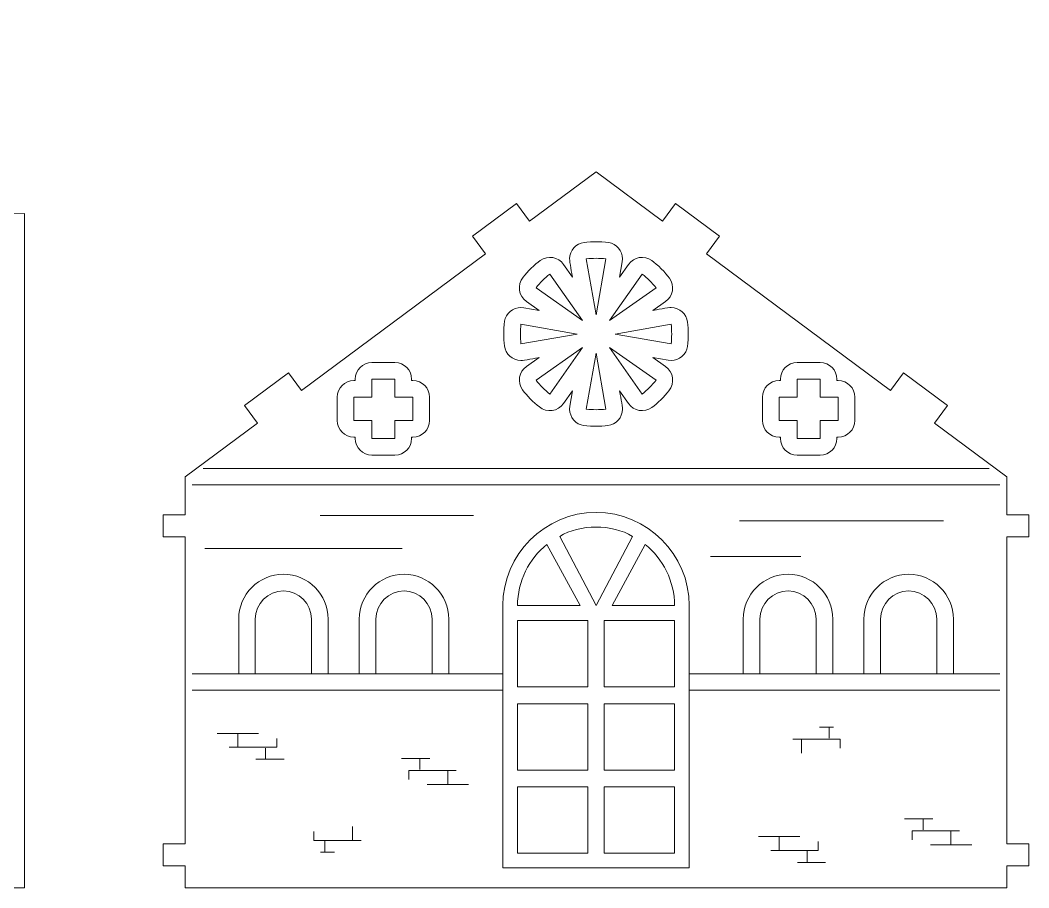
# Model space of a CAD drawing. Header units: millimetres. Extents: x -302 to 300, y -147 to 158.
# Drawn here: x -114.4 to 23.7, y -147.1 to -28.4 of the extents above; entities that cross this region are included whole.
import ezdxf

# ---------------------------------------------------------------- set-up
doc = ezdxf.new("R2010")
doc.units = ezdxf.units.MM
doc.header["$MEASUREMENT"] = 0
doc.layers.add('layer 1', color=7, linetype='Continuous')

msp = doc.modelspace()

# ---------------------------------------------------------------- linework, layer by layer
at = {"layer": 'layer 1', "color": 250, "lineweight": 9}
for points, knots in [([(-113.8086, -54.8402), (-113.8086, -54.8402), (-113.8086, -147.1398), (-113.8086, -147.1398), (-113.8086, -147.1398), (-189.6839, -147.1398), (-189.6839, -147.1398), (-193.6739, -147.1398), (-193.6739, -137.7733), (-189.6839, -138.0226), (-193.6739, -138.0226), (-193.6739, -128.6561), (-189.6839, -128.9083), (-193.6739, -128.9083), (-193.6739, -119.5419), (-189.6839, -119.794), (-193.6739, -119.794), (-193.6739, -110.4275), (-189.6839, -110.6796), (-193.6739, -110.6796), (-193.6739, -101.3132), (-189.6839, -101.5652), (-193.6739, -101.5652), (-193.6738, -92.1988), (-189.6839, -92.4509), (-193.6739, -92.4509), (-193.6738, -83.0845), (-189.6838, -83.3337), (-193.6738, -83.3337), (-193.6738, -73.9673), (-189.6838, -74.2194), (-193.6738, -74.2194), (-193.6738, -64.853), (-189.6838, -65.1051), (-193.6738, -65.1051), (-193.6738, -55.7386), (-189.6838, -55.9907), (-193.6738, -55.9907), (-193.6738, -46.6243), (-189.6838, -46.8763), (-193.6738, -46.8763), (-193.6738, -37.5099), (-189.6838, -37.7619), (-193.6738, -37.7619), (-193.6738, -28.3957), (-189.6838, -28.6449), (-189.6838, -28.6449), (-140.9163, -28.6399), (-140.9163, -28.6399), (-140.9163, -28.6399), (-140.9163, -54.8853), (-140.9163, -54.8853), (-140.9163, -54.8853), (-113.8086, -54.8402), (-113.8086, -54.8402)], [0, 0, 0, 0, 0.05555556, 0.05555556, 0.05555556, 0.11111111, 0.11111111, 0.11111111, 0.16666667, 0.16666667, 0.16666667, 0.22222222, 0.22222222, 0.22222222, 0.27777778, 0.27777778, 0.27777778, 0.33333333, 0.33333333, 0.33333333, 0.38888889, 0.38888889, 0.38888889, 0.44444444, 0.44444444, 0.44444444, 0.5, 0.5, 0.5, 0.55555556, 0.55555556, 0.55555556, 0.61111111, 0.61111111, 0.61111111, 0.66666667, 0.66666667, 0.66666667, 0.72222222, 0.72222222, 0.72222222, 0.77777778, 0.77777778, 0.77777778, 0.83333333, 0.83333333, 0.83333333, 0.88888889, 0.88888889, 0.88888889, 0.94444444, 0.94444444, 0.94444444, 1, 1, 1, 1]), ([(6.5591, -76.6675), (6.5591, -76.6675), (4.7718, -79.077), (4.7718, -79.077), (4.7718, -79.077), (-20.435, -60.3792), (-20.435, -60.3792), (-20.435, -60.3792), (-18.6476, -57.9697), (-18.6476, -57.9697), (-18.6476, -57.9697), (-24.6713, -53.5015), (-24.6713, -53.5015), (-24.6713, -53.5015), (-26.4587, -55.911), (-26.4587, -55.911), (-26.4587, -55.911), (-35.5532, -49.1648), (-35.5532, -49.1648), (-35.5532, -49.1648), (-44.6479, -55.911), (-44.6479, -55.911), (-44.6479, -55.911), (-46.4352, -53.5015), (-46.4352, -53.5015), (-46.4352, -53.5015), (-52.4589, -57.9697), (-52.4589, -57.9697), (-52.4589, -57.9697), (-50.6716, -60.3792), (-50.6716, -60.3792), (-50.6716, -60.3792), (-75.8783, -79.077), (-75.8783, -79.077), (-75.8783, -79.077), (-77.6657, -76.6675), (-77.6657, -76.6675), (-77.6657, -76.6675), (-83.6894, -81.1357), (-83.6894, -81.1357), (-83.6894, -81.1357), (-81.902, -83.5452), (-81.902, -83.5452), (-81.902, -83.5452), (-91.8032, -90.8897), (-91.8032, -90.8897), (-91.8032, -90.8897), (-91.8032, -96.115), (-91.8032, -96.115), (-91.8032, -96.115), (-94.8032, -96.115), (-94.8032, -96.115), (-94.8032, -96.115), (-94.8032, -99.115), (-94.8032, -99.115), (-94.8032, -99.115), (-91.8032, -99.115), (-91.8032, -99.115), (-91.8032, -99.115), (-91.8032, -141.1398), (-91.8032, -141.1398), (-91.8032, -141.1398), (-94.8032, -141.1398), (-94.8032, -141.1398), (-94.8032, -141.1398), (-94.8032, -144.1398), (-94.8032, -144.1398), (-94.8032, -144.1398), (-91.8032, -144.1398), (-91.8032, -144.1398), (-91.8032, -144.1398), (-91.8032, -147.1398), (-91.8032, -147.1398), (-54.3032, -147.1398), (-16.8032, -147.1398), (20.6968, -147.1398), (20.6968, -147.1398), (20.6968, -144.1398), (20.6968, -144.1398), (20.6968, -144.1398), (23.6968, -144.1398), (23.6968, -144.1398), (23.6968, -144.1398), (23.6968, -141.1398), (23.6968, -141.1398), (23.6968, -141.1398), (20.6968, -141.1398), (20.6968, -141.1398), (20.6968, -141.1398), (20.6968, -99.115), (20.6968, -99.115), (20.6968, -99.115), (23.6968, -99.115), (23.6968, -99.115), (23.6968, -99.115), (23.6968, -96.115), (23.6968, -96.115), (23.6968, -96.115), (20.6968, -96.115), (20.6968, -96.115), (20.6968, -96.115), (20.6968, -90.8897), (20.6968, -90.8897), (20.6968, -90.8897), (10.7955, -83.5452), (10.7955, -83.5452), (10.7955, -83.5452), (12.5828, -81.1357), (12.5828, -81.1357), (12.5828, -81.1357), (6.5591, -76.6675), (6.5591, -76.6675)], [0, 0, 0, 0, 0.02702703, 0.02702703, 0.02702703, 0.05405405, 0.05405405, 0.05405405, 0.08108108, 0.08108108, 0.08108108, 0.10810811, 0.10810811, 0.10810811, 0.13513514, 0.13513514, 0.13513514, 0.16216216, 0.16216216, 0.16216216, 0.18918919, 0.18918919, 0.18918919, 0.21621622, 0.21621622, 0.21621622, 0.24324324, 0.24324324, 0.24324324, 0.27027027, 0.27027027, 0.27027027, 0.2972973, 0.2972973, 0.2972973, 0.32432432, 0.32432432, 0.32432432, 0.35135135, 0.35135135, 0.35135135, 0.37837838, 0.37837838, 0.37837838, 0.40540541, 0.40540541, 0.40540541, 0.43243243, 0.43243243, 0.43243243, 0.45945946, 0.45945946, 0.45945946, 0.48648649, 0.48648649, 0.48648649, 0.51351351, 0.51351351, 0.51351351, 0.54054054, 0.54054054, 0.54054054, 0.56756757, 0.56756757, 0.56756757, 0.59459459, 0.59459459, 0.59459459, 0.62162162, 0.62162162, 0.62162162, 0.64864865, 0.64864865, 0.64864865, 0.67567568, 0.67567568, 0.67567568, 0.7027027, 0.7027027, 0.7027027, 0.72972973, 0.72972973, 0.72972973, 0.75675676, 0.75675676, 0.75675676, 0.78378378, 0.78378378, 0.78378378, 0.81081081, 0.81081081, 0.81081081, 0.83783784, 0.83783784, 0.83783784, 0.86486486, 0.86486486, 0.86486486, 0.89189189, 0.89189189, 0.89189189, 0.91891892, 0.91891892, 0.91891892, 0.94594595, 0.94594595, 0.94594595, 0.97297297, 0.97297297, 0.97297297, 1, 1, 1, 1]), ([(-35.5532, -68.7415), (-35.5532, -68.7415), (-36.8928, -61.0709), (-36.8928, -61.0709), (-36.0068, -60.9565), (-35.0996, -60.9565), (-34.2136, -61.0709), (-34.2136, -61.0709), (-35.5532, -68.7415), (-35.5532, -68.7415)], [0, 0, 0, 0, 0.33333333, 0.33333333, 0.33333333, 0.66666667, 0.66666667, 0.66666667, 1, 1, 1, 1]), ([(-41.8703, -63.1333), (-41.8703, -63.1333), (-37.3941, -69.504), (-37.3941, -69.504), (-37.3941, -69.504), (-43.7647, -65.0277), (-43.7647, -65.0277), (-43.2176, -64.3176), (-42.5804, -63.6805), (-41.8703, -63.1333)], [0, 0, 0, 0, 0.33333333, 0.33333333, 0.33333333, 0.66666667, 0.66666667, 0.66666667, 1, 1, 1, 1]), ([(-27.3417, -65.0277), (-27.3417, -65.0277), (-33.7124, -69.5039), (-33.7124, -69.5039), (-33.7124, -69.5039), (-29.2361, -63.1333), (-29.2361, -63.1333), (-28.526, -63.6805), (-27.8888, -64.3176), (-27.3417, -65.0277)], [0, 0, 0, 0, 0.33333333, 0.33333333, 0.33333333, 0.66666667, 0.66666667, 0.66666667, 1, 1, 1, 1]), ([(-38.1566, -71.3448), (-38.1566, -71.3448), (-45.8271, -72.6844), (-45.8271, -72.6844), (-45.9416, -71.7984), (-45.9416, -70.8913), (-45.8271, -70.0052), (-45.8271, -70.0052), (-38.1566, -71.3448), (-38.1566, -71.3448)], [0, 0, 0, 0, 0.33333333, 0.33333333, 0.33333333, 0.66666667, 0.66666667, 0.66666667, 1, 1, 1, 1]), ([(-32.9498, -71.3448), (-32.9498, -71.3448), (-25.2793, -70.0052), (-25.2793, -70.0052), (-25.1648, -70.8913), (-25.1648, -71.7984), (-25.2793, -72.6844), (-25.2793, -72.6844), (-32.9498, -71.3448), (-32.9498, -71.3448)], [0, 0, 0, 0, 0.33333333, 0.33333333, 0.33333333, 0.66666667, 0.66666667, 0.66666667, 1, 1, 1, 1]), ([(-43.7647, -77.662), (-43.7647, -77.662), (-37.394, -73.1857), (-37.394, -73.1857), (-37.394, -73.1857), (-41.8703, -79.5563), (-41.8703, -79.5563), (-42.5804, -79.0092), (-43.2176, -78.3721), (-43.7647, -77.662)], [0, 0, 0, 0, 0.33333333, 0.33333333, 0.33333333, 0.66666667, 0.66666667, 0.66666667, 1, 1, 1, 1]), ([(-35.5532, -73.9482), (-35.5532, -73.9482), (-34.2136, -81.6187), (-34.2136, -81.6187), (-35.0996, -81.7332), (-36.0068, -81.7332), (-36.8928, -81.6187), (-36.8928, -81.6187), (-35.5532, -73.9482), (-35.5532, -73.9482)], [0, 0, 0, 0, 0.33333333, 0.33333333, 0.33333333, 0.66666667, 0.66666667, 0.66666667, 1, 1, 1, 1]), ([(-29.2361, -79.5563), (-29.2361, -79.5563), (-33.7123, -73.1857), (-33.7123, -73.1857), (-33.7123, -73.1857), (-27.3417, -77.662), (-27.3417, -77.662), (-27.8888, -78.3721), (-28.526, -79.0092), (-29.2361, -79.5563)], [0, 0, 0, 0, 0.33333333, 0.33333333, 0.33333333, 0.66666667, 0.66666667, 0.66666667, 1, 1, 1, 1]), ([(-63.0732, -85.6336), (-63.0732, -85.6336), (-63.0732, -83.173), (-63.0732, -83.173), (-63.0732, -83.173), (-60.6125, -83.173), (-60.6125, -83.173), (-60.6125, -83.173), (-60.6125, -79.998), (-60.6125, -79.998), (-60.6125, -79.998), (-63.0732, -79.998), (-63.0732, -79.998), (-63.0732, -79.998), (-63.0732, -77.5374), (-63.0732, -77.5374), (-63.0732, -77.5374), (-66.2482, -77.5374), (-66.2482, -77.5374), (-66.2482, -77.5374), (-66.2482, -79.998), (-66.2482, -79.998), (-66.2482, -79.998), (-68.7088, -79.998), (-68.7088, -79.998), (-68.7088, -79.998), (-68.7088, -83.173), (-68.7088, -83.173), (-68.7088, -83.173), (-66.2482, -83.173), (-66.2482, -83.173), (-66.2482, -83.173), (-66.2482, -85.6336), (-66.2482, -85.6336), (-66.2482, -85.6336), (-63.0732, -85.6336), (-63.0732, -85.6336)], [0, 0, 0, 0, 0.08333333, 0.08333333, 0.08333333, 0.16666667, 0.16666667, 0.16666667, 0.25, 0.25, 0.25, 0.33333333, 0.33333333, 0.33333333, 0.41666667, 0.41666667, 0.41666667, 0.5, 0.5, 0.5, 0.58333333, 0.58333333, 0.58333333, 0.66666667, 0.66666667, 0.66666667, 0.75, 0.75, 0.75, 0.83333333, 0.83333333, 0.83333333, 0.91666667, 0.91666667, 0.91666667, 1, 1, 1, 1]), ([(-8.0333, -85.6336), (-8.0333, -85.6336), (-8.0333, -83.173), (-8.0333, -83.173), (-8.0333, -83.173), (-10.4939, -83.173), (-10.4939, -83.173), (-10.4939, -83.173), (-10.4939, -79.998), (-10.4939, -79.998), (-10.4939, -79.998), (-8.0333, -79.998), (-8.0333, -79.998), (-8.0333, -79.998), (-8.0333, -77.5374), (-8.0333, -77.5374), (-8.0333, -77.5374), (-4.8583, -77.5374), (-4.8583, -77.5374), (-4.8583, -77.5374), (-4.8583, -79.998), (-4.8583, -79.998), (-4.8583, -79.998), (-2.3977, -79.998), (-2.3977, -79.998), (-2.3977, -79.998), (-2.3977, -83.173), (-2.3977, -83.173), (-2.3977, -83.173), (-4.8583, -83.173), (-4.8583, -83.173), (-4.8583, -83.173), (-4.8583, -85.6336), (-4.8583, -85.6336), (-4.8583, -85.6336), (-8.0333, -85.6336), (-8.0333, -85.6336)], [0, 0, 0, 0, 0.08333333, 0.08333333, 0.08333333, 0.16666667, 0.16666667, 0.16666667, 0.25, 0.25, 0.25, 0.33333333, 0.33333333, 0.33333333, 0.41666667, 0.41666667, 0.41666667, 0.5, 0.5, 0.5, 0.58333333, 0.58333333, 0.58333333, 0.66666667, 0.66666667, 0.66666667, 0.75, 0.75, 0.75, 0.83333333, 0.83333333, 0.83333333, 0.91666667, 0.91666667, 0.91666667, 1, 1, 1, 1]), ([(-40.5286, -99.0458), (-40.5286, -99.0458), (-35.5532, -108.5194), (-35.5532, -108.5194), (-35.5532, -108.5194), (-30.5779, -99.0458), (-30.5779, -99.0458), (-33.3033, -97.3398), (-37.8032, -97.3398), (-40.5286, -99.0458)], [0, 0, 0, 0, 0.33333333, 0.33333333, 0.33333333, 0.66666667, 0.66666667, 0.66666667, 1, 1, 1, 1]), ([(-37.7408, -108.5194), (-37.7408, -108.5194), (-42.2665, -100.1402), (-42.2665, -100.1402), (-44.7235, -102.1155), (-46.3042, -105.1433), (-46.3042, -108.5194), (-46.3042, -108.5194), (-37.7408, -108.5194), (-37.7408, -108.5194)], [0, 0, 0, 0, 0.33333333, 0.33333333, 0.33333333, 0.66666667, 0.66666667, 0.66666667, 1, 1, 1, 1]), ([(-33.3657, -108.5194), (-33.3657, -108.5194), (-28.84, -100.1402), (-28.84, -100.1402), (-26.383, -102.1155), (-24.8023, -105.1433), (-24.8023, -108.5194), (-24.8023, -108.5194), (-33.3657, -108.5194), (-33.3657, -108.5194)], [0, 0, 0, 0, 0.33333333, 0.33333333, 0.33333333, 0.66666667, 0.66666667, 0.66666667, 1, 1, 1, 1]), ([(-82.1944, -110.3551), (-82.1944, -108.24), (-80.4639, -106.5096), (-78.3489, -106.5096), (-76.2339, -106.5096), (-74.5034, -108.2401), (-74.5034, -110.3551), (-74.5034, -110.3551), (-74.5034, -117.8416), (-74.5034, -117.8416), (-74.5034, -117.8416), (-82.1944, -117.8416), (-82.1944, -117.8416), (-82.1944, -117.8416), (-82.1944, -110.3551), (-82.1944, -110.3551)], [0, 0, 0, 0, 0.2, 0.2, 0.2, 0.4, 0.4, 0.4, 0.6, 0.6, 0.6, 0.8, 0.8, 0.8, 1, 1, 1, 1]), ([(-65.6849, -110.3551), (-65.6849, -108.24), (-63.9544, -106.5096), (-61.8394, -106.5096), (-59.7244, -106.5096), (-57.9939, -108.2401), (-57.9939, -110.3551), (-57.9939, -110.3551), (-57.9939, -117.8416), (-57.9939, -117.8416), (-57.9939, -117.8416), (-65.6849, -117.8416), (-65.6849, -117.8416), (-65.6849, -117.8416), (-65.6849, -110.3551), (-65.6849, -110.3551)], [0, 0, 0, 0, 0.2, 0.2, 0.2, 0.4, 0.4, 0.4, 0.6, 0.6, 0.6, 0.8, 0.8, 0.8, 1, 1, 1, 1]), ([(-5.4216, -110.3551), (-5.4216, -108.24), (-7.1521, -106.5096), (-9.2671, -106.5096), (-11.3821, -106.5096), (-13.1126, -108.2401), (-13.1126, -110.3551), (-13.1126, -110.3551), (-13.1126, -117.8416), (-13.1126, -117.8416), (-13.1126, -117.8416), (-5.4216, -117.8416), (-5.4216, -117.8416), (-5.4216, -117.8416), (-5.4216, -110.3551), (-5.4216, -110.3551)], [0, 0, 0, 0, 0.2, 0.2, 0.2, 0.4, 0.4, 0.4, 0.6, 0.6, 0.6, 0.8, 0.8, 0.8, 1, 1, 1, 1]), ([(11.0879, -110.3551), (11.0879, -108.24), (9.3574, -106.5096), (7.2425, -106.5096), (5.1274, -106.5096), (3.397, -108.2401), (3.397, -110.3551), (3.397, -110.3551), (3.397, -117.8416), (3.397, -117.8416), (3.397, -117.8416), (11.0879, -117.8416), (11.0879, -117.8416), (11.0879, -117.8416), (11.0879, -110.3551), (11.0879, -110.3551)], [0, 0, 0, 0, 0.2, 0.2, 0.2, 0.4, 0.4, 0.4, 0.6, 0.6, 0.6, 0.8, 0.8, 0.8, 1, 1, 1, 1]), ([(-36.6782, -110.5453), (-36.6782, -110.5453), (-46.3042, -110.5453), (-46.3042, -110.5453), (-46.3042, -110.5453), (-46.3042, -119.6269), (-46.3042, -119.6269), (-46.3042, -119.6269), (-36.6782, -119.6269), (-36.6782, -119.6269), (-36.6782, -119.6269), (-36.6782, -110.5453), (-36.6782, -110.5453)], [0, 0, 0, 0, 0.25, 0.25, 0.25, 0.5, 0.5, 0.5, 0.75, 0.75, 0.75, 1, 1, 1, 1]), ([(-34.4282, -110.5453), (-34.4282, -110.5453), (-34.4282, -119.6269), (-34.4282, -119.6269), (-34.4282, -119.6269), (-24.8023, -119.6269), (-24.8023, -119.6269), (-24.8023, -119.6269), (-24.8023, -110.5453), (-24.8023, -110.5453), (-24.8023, -110.5453), (-34.4282, -110.5453), (-34.4282, -110.5453)], [0, 0, 0, 0, 0.25, 0.25, 0.25, 0.5, 0.5, 0.5, 0.75, 0.75, 0.75, 1, 1, 1, 1]), ([(-36.6782, -121.9392), (-36.6782, -121.9392), (-46.3042, -121.9392), (-46.3042, -121.9392), (-46.3042, -121.9392), (-46.3042, -131.0209), (-46.3042, -131.0209), (-46.3042, -131.0209), (-36.6782, -131.0209), (-36.6782, -131.0209), (-36.6782, -131.0209), (-36.6782, -121.9392), (-36.6782, -121.9392)], [0, 0, 0, 0, 0.25, 0.25, 0.25, 0.5, 0.5, 0.5, 0.75, 0.75, 0.75, 1, 1, 1, 1]), ([(-34.4282, -121.9392), (-34.4282, -121.9392), (-34.4282, -131.0209), (-34.4282, -131.0209), (-34.4282, -131.0209), (-24.8023, -131.0209), (-24.8023, -131.0209), (-24.8023, -131.0209), (-24.8023, -121.9392), (-24.8023, -121.9392), (-24.8023, -121.9392), (-34.4282, -121.9392), (-34.4282, -121.9392)], [0, 0, 0, 0, 0.25, 0.25, 0.25, 0.5, 0.5, 0.5, 0.75, 0.75, 0.75, 1, 1, 1, 1]), ([(-36.6782, -133.3332), (-36.6782, -133.3332), (-46.3042, -133.3332), (-46.3042, -133.3332), (-46.3042, -133.3332), (-46.3042, -142.4148), (-46.3042, -142.4148), (-46.3042, -142.4148), (-36.6782, -142.4148), (-36.6782, -142.4148), (-36.6782, -142.4148), (-36.6782, -133.3332), (-36.6782, -133.3332)], [0, 0, 0, 0, 0.25, 0.25, 0.25, 0.5, 0.5, 0.5, 0.75, 0.75, 0.75, 1, 1, 1, 1]), ([(-34.4282, -133.3332), (-34.4282, -133.3332), (-34.4282, -142.4148), (-34.4282, -142.4148), (-34.4282, -142.4148), (-24.8023, -142.4148), (-24.8023, -142.4148), (-24.8023, -142.4148), (-24.8023, -133.3332), (-24.8023, -133.3332), (-24.8023, -133.3332), (-34.4282, -133.3332), (-34.4282, -133.3332)], [0, 0, 0, 0, 0.25, 0.25, 0.25, 0.5, 0.5, 0.5, 0.75, 0.75, 0.75, 1, 1, 1, 1])]:
    msp.add_open_spline(points, degree=3, knots=knots, dxfattribs=at)
at = {"layer": 'layer 1', "color": 20, "lineweight": 9}
for points, knots in [([(-27.9248, -61.2673), (-27.1833, -61.7887), (-25.9965, -62.9751), (-25.4756, -63.7165), (-24.7522, -64.7464), (-25.0046, -66.178), (-26.0366, -66.8972), (-26.0366, -66.8972), (-27.7898, -68.1291), (-27.7898, -68.1291), (-27.3257, -68.048), (-25.6795, -67.7218), (-25.2607, -67.7251), (-24.1229, -67.7344), (-23.1626, -68.5864), (-23.0171, -69.7207), (-22.9028, -70.6114), (-22.8359, -72.5575), (-23.1144, -73.4001), (-23.4686, -74.4718), (-24.5622, -75.1272), (-25.682, -74.9287), (-25.682, -74.9287), (-27.7897, -74.5606), (-27.7897, -74.5606), (-27.7897, -74.5606), (-26.0303, -75.7968), (-26.0303, -75.7968), (-24.9398, -76.5631), (-24.752, -78.0721), (-25.575, -79.1043), (-26.2008, -79.8891), (-27.1064, -80.8474), (-27.9249, -81.4224), (-28.9547, -82.1458), (-30.3863, -81.8935), (-31.1056, -80.8614), (-31.1056, -80.8614), (-32.3375, -79.1082), (-32.3375, -79.1082), (-32.2564, -79.5723), (-31.9301, -81.2185), (-31.9335, -81.6373), (-31.9427, -82.7751), (-32.7948, -83.7355), (-33.929, -83.881), (-34.8198, -83.9953), (-36.7658, -84.0622), (-37.6085, -83.7836), (-38.6801, -83.4294), (-39.3356, -82.3358), (-39.137, -81.2161), (-39.137, -81.2161), (-38.7689, -79.1083), (-38.7689, -79.1083), (-38.7689, -79.1083), (-40.0052, -80.8677), (-40.0052, -80.8677), (-40.7714, -81.9582), (-42.2805, -82.1461), (-43.3127, -81.323), (-44.0975, -80.6972), (-45.0557, -79.7917), (-45.6308, -78.9731), (-46.3542, -77.9433), (-46.1018, -76.5117), (-45.0698, -75.7924), (-45.0698, -75.7924), (-43.3164, -74.5604), (-43.3164, -74.5604), (-43.7822, -74.6418), (-45.4341, -74.9683), (-45.8483, -74.9644), (-46.9857, -74.9539), (-47.9463, -74.1004), (-48.0897, -72.9657), (-48.2036, -72.0642), (-48.2765, -70.0843), (-47.9745, -69.2386), (-47.6016, -68.1946), (-46.5251, -67.5659), (-45.4218, -67.7614), (-45.4218, -67.7614), (-43.3167, -68.1291), (-43.3167, -68.1291), (-43.3167, -68.1291), (-45.0761, -66.8929), (-45.0761, -66.8929), (-46.1666, -66.1266), (-46.3544, -64.6175), (-45.5314, -63.5854), (-44.9056, -62.8006), (-44, -61.8423), (-43.1815, -61.2673), (-42.1517, -60.5438), (-40.7201, -60.7962), (-40.0008, -61.8283), (-40.0008, -61.8283), (-38.7689, -63.5816), (-38.7689, -63.5816), (-38.8502, -63.1159), (-39.1766, -61.4638), (-39.1728, -61.0497), (-39.1623, -59.9123), (-38.3087, -58.9517), (-37.1741, -58.8083), (-36.2726, -58.6944), (-34.2926, -58.6216), (-33.447, -58.9235), (-32.4029, -59.2964), (-31.7743, -60.373), (-31.9698, -61.4762), (-31.9698, -61.4762), (-32.3375, -63.5813), (-32.3375, -63.5813), (-32.3375, -63.5813), (-31.1012, -61.822), (-31.1012, -61.822), (-30.3792, -60.7945), (-28.9523, -60.5453), (-27.9248, -61.2673)], [0, 0, 0, 0, 0.025, 0.025, 0.025, 0.05, 0.05, 0.05, 0.075, 0.075, 0.075, 0.1, 0.1, 0.1, 0.125, 0.125, 0.125, 0.15, 0.15, 0.15, 0.175, 0.175, 0.175, 0.2, 0.2, 0.2, 0.225, 0.225, 0.225, 0.25, 0.25, 0.25, 0.275, 0.275, 0.275, 0.3, 0.3, 0.3, 0.325, 0.325, 0.325, 0.35, 0.35, 0.35, 0.375, 0.375, 0.375, 0.4, 0.4, 0.4, 0.425, 0.425, 0.425, 0.45, 0.45, 0.45, 0.475, 0.475, 0.475, 0.5, 0.5, 0.5, 0.525, 0.525, 0.525, 0.55, 0.55, 0.55, 0.575, 0.575, 0.575, 0.6, 0.6, 0.6, 0.625, 0.625, 0.625, 0.65, 0.65, 0.65, 0.675, 0.675, 0.675, 0.7, 0.7, 0.7, 0.725, 0.725, 0.725, 0.75, 0.75, 0.75, 0.775, 0.775, 0.775, 0.8, 0.8, 0.8, 0.825, 0.825, 0.825, 0.85, 0.85, 0.85, 0.875, 0.875, 0.875, 0.9, 0.9, 0.9, 0.925, 0.925, 0.925, 0.95, 0.95, 0.95, 0.975, 0.975, 0.975, 1, 1, 1, 1]), ([(-68.5281, -85.6336), (-68.5281, -85.6336), (-68.5281, -85.453), (-68.5281, -85.453), (-68.5281, -85.453), (-68.7088, -85.453), (-68.7088, -85.453), (-69.9646, -85.453), (-70.9888, -84.4288), (-70.9888, -83.173), (-70.9888, -83.173), (-70.9888, -79.998), (-70.9888, -79.998), (-70.9888, -78.7422), (-69.9646, -77.718), (-68.7088, -77.718), (-68.7088, -77.718), (-68.5281, -77.718), (-68.5281, -77.718), (-68.5281, -77.718), (-68.5281, -77.5374), (-68.5281, -77.5374), (-68.5281, -76.2816), (-67.5039, -75.2574), (-66.2481, -75.2574), (-66.2481, -75.2574), (-63.0731, -75.2574), (-63.0731, -75.2574), (-61.8173, -75.2574), (-60.7931, -76.2816), (-60.7931, -77.5374), (-60.7931, -77.5374), (-60.7931, -77.718), (-60.7931, -77.718), (-60.7931, -77.718), (-60.6125, -77.718), (-60.6125, -77.718), (-59.3567, -77.718), (-58.3325, -78.7422), (-58.3325, -79.998), (-58.3325, -79.998), (-58.3325, -83.173), (-58.3325, -83.173), (-58.3325, -84.4288), (-59.3567, -85.453), (-60.6125, -85.453), (-60.6125, -85.453), (-60.7931, -85.453), (-60.7931, -85.453), (-60.7931, -85.453), (-60.7931, -85.6336), (-60.7931, -85.6336), (-60.7931, -86.8894), (-61.8173, -87.9136), (-63.0731, -87.9136), (-63.0731, -87.9136), (-66.2481, -87.9136), (-66.2481, -87.9136), (-67.5039, -87.9136), (-68.5281, -86.8894), (-68.5281, -85.6336)], [0, 0, 0, 0, 0.05, 0.05, 0.05, 0.1, 0.1, 0.1, 0.15, 0.15, 0.15, 0.2, 0.2, 0.2, 0.25, 0.25, 0.25, 0.3, 0.3, 0.3, 0.35, 0.35, 0.35, 0.4, 0.4, 0.4, 0.45, 0.45, 0.45, 0.5, 0.5, 0.5, 0.55, 0.55, 0.55, 0.6, 0.6, 0.6, 0.65, 0.65, 0.65, 0.7, 0.7, 0.7, 0.75, 0.75, 0.75, 0.8, 0.8, 0.8, 0.85, 0.85, 0.85, 0.9, 0.9, 0.9, 0.95, 0.95, 0.95, 1, 1, 1, 1]), ([(-10.3133, -85.6336), (-10.3133, -85.6336), (-10.3133, -85.453), (-10.3133, -85.453), (-10.3133, -85.453), (-10.4939, -85.453), (-10.4939, -85.453), (-11.7497, -85.453), (-12.7739, -84.4288), (-12.7739, -83.173), (-12.7739, -83.173), (-12.7739, -79.998), (-12.7739, -79.998), (-12.7739, -78.7422), (-11.7497, -77.718), (-10.4939, -77.718), (-10.4939, -77.718), (-10.3133, -77.718), (-10.3133, -77.718), (-10.3133, -77.718), (-10.3133, -77.5374), (-10.3133, -77.5374), (-10.3133, -76.2816), (-9.2891, -75.2574), (-8.0333, -75.2574), (-8.0333, -75.2574), (-4.8583, -75.2574), (-4.8583, -75.2574), (-3.6025, -75.2574), (-2.5783, -76.2816), (-2.5783, -77.5374), (-2.5783, -77.5374), (-2.5783, -77.718), (-2.5783, -77.718), (-2.5783, -77.718), (-2.3977, -77.718), (-2.3977, -77.718), (-1.1419, -77.718), (-0.1177, -78.7422), (-0.1177, -79.998), (-0.1177, -79.998), (-0.1177, -83.173), (-0.1177, -83.173), (-0.1177, -84.4288), (-1.1419, -85.453), (-2.3977, -85.453), (-2.3977, -85.453), (-2.5783, -85.453), (-2.5783, -85.453), (-2.5783, -85.453), (-2.5783, -85.6336), (-2.5783, -85.6336), (-2.5783, -86.8894), (-3.6025, -87.9136), (-4.8583, -87.9136), (-4.8583, -87.9136), (-8.0333, -87.9136), (-8.0333, -87.9136), (-9.2891, -87.9136), (-10.3133, -86.8894), (-10.3133, -85.6336)], [0, 0, 0, 0, 0.05, 0.05, 0.05, 0.1, 0.1, 0.1, 0.15, 0.15, 0.15, 0.2, 0.2, 0.2, 0.25, 0.25, 0.25, 0.3, 0.3, 0.3, 0.35, 0.35, 0.35, 0.4, 0.4, 0.4, 0.45, 0.45, 0.45, 0.5, 0.5, 0.5, 0.55, 0.55, 0.55, 0.6, 0.6, 0.6, 0.65, 0.65, 0.65, 0.7, 0.7, 0.7, 0.75, 0.75, 0.75, 0.8, 0.8, 0.8, 0.85, 0.85, 0.85, 0.9, 0.9, 0.9, 0.95, 0.95, 0.95, 1, 1, 1, 1]), ([(-48.3137, -108.5194), (-48.3137, -101.5011), (-42.5715, -95.7589), (-35.5532, -95.7589), (-28.535, -95.7589), (-22.7927, -101.5011), (-22.7927, -108.5194), (-22.7927, -108.5194), (-22.7927, -144.4243), (-22.7927, -144.4243), (-22.7927, -144.4243), (-48.3137, -144.4243), (-48.3137, -144.4243), (-48.3137, -144.4243), (-48.3137, -108.5194), (-48.3137, -108.5194)], [0, 0, 0, 0, 0.2, 0.2, 0.2, 0.4, 0.4, 0.4, 0.6, 0.6, 0.6, 0.8, 0.8, 0.8, 1, 1, 1, 1]), ([(-72.2234, -117.8416), (-72.2234, -117.8416), (-72.2234, -110.3551), (-72.2234, -110.3551), (-72.2234, -106.9816), (-74.9755, -104.2296), (-78.3489, -104.2296), (-81.7223, -104.2296), (-84.4744, -106.9817), (-84.4744, -110.3551), (-84.4744, -110.3551), (-84.4744, -117.8416), (-84.4744, -117.8416)], [0, 0, 0, 0, 0.25, 0.25, 0.25, 0.5, 0.5, 0.5, 0.75, 0.75, 0.75, 1, 1, 1, 1]), ([(-55.7139, -117.8416), (-55.7139, -117.8416), (-55.7139, -110.3551), (-55.7139, -110.3551), (-55.7139, -106.9816), (-58.466, -104.2296), (-61.8394, -104.2296), (-65.2128, -104.2296), (-67.9649, -106.9817), (-67.9649, -110.3551), (-67.9649, -110.3551), (-67.9649, -117.8416), (-67.9649, -117.8416)], [0, 0, 0, 0, 0.25, 0.25, 0.25, 0.5, 0.5, 0.5, 0.75, 0.75, 0.75, 1, 1, 1, 1]), ([(-15.3926, -117.8416), (-15.3926, -117.8416), (-15.3926, -110.3551), (-15.3926, -110.3551), (-15.3926, -106.9816), (-12.6405, -104.2296), (-9.2671, -104.2296), (-5.8937, -104.2296), (-3.1416, -106.9817), (-3.1416, -110.3551), (-3.1416, -110.3551), (-3.1416, -117.8416), (-3.1416, -117.8416)], [0, 0, 0, 0, 0.25, 0.25, 0.25, 0.5, 0.5, 0.5, 0.75, 0.75, 0.75, 1, 1, 1, 1]), ([(1.117, -117.8416), (1.117, -117.8416), (1.117, -110.3551), (1.117, -110.3551), (1.117, -106.9816), (3.869, -104.2296), (7.2424, -104.2296), (10.6159, -104.2296), (13.3679, -106.9817), (13.3679, -110.3551), (13.3679, -110.3551), (13.3679, -117.8416), (13.3679, -117.8416)], [0, 0, 0, 0, 0.25, 0.25, 0.25, 0.5, 0.5, 0.5, 0.75, 0.75, 0.75, 1, 1, 1, 1]), ([(-85.767, -127.898), (-85.767, -127.898), (-79.2723, -127.898), (-79.2723, -127.898), (-79.2723, -127.898), (-79.2723, -126.6829), (-79.2723, -126.6829)], [0, 0, 0, 0, 0.5, 0.5, 0.5, 1, 1, 1, 1]), ([(-8.6209, -126.7899), (-8.6209, -126.7899), (-2.1262, -126.7899), (-2.1262, -126.7899), (-2.1262, -126.7899), (-2.1262, -128.005), (-2.1262, -128.005)], [0, 0, 0, 0, 0.5, 0.5, 0.5, 1, 1, 1, 1]), ([(-54.6786, -131.0791), (-54.6786, -131.0791), (-61.1733, -131.0791), (-61.1733, -131.0791), (-61.1733, -131.0791), (-61.1733, -132.2942), (-61.1733, -132.2942)], [0, 0, 0, 0, 0.5, 0.5, 0.5, 1, 1, 1, 1]), ([(-67.7082, -140.6457), (-67.7082, -140.6457), (-74.2029, -140.6457), (-74.2029, -140.6457), (-74.2029, -140.6457), (-74.2029, -139.4306), (-74.2029, -139.4306)], [0, 0, 0, 0, 0.5, 0.5, 0.5, 1, 1, 1, 1]), ([(14.2187, -139.3374), (14.2187, -139.3374), (7.724, -139.3374), (7.724, -139.3374), (7.724, -139.3374), (7.724, -140.5525), (7.724, -140.5525)], [0, 0, 0, 0, 0.5, 0.5, 0.5, 1, 1, 1, 1]), ([(-11.6371, -142.0299), (-11.6371, -142.0299), (-5.1424, -142.0299), (-5.1424, -142.0299), (-5.1424, -142.0299), (-5.1424, -140.8148), (-5.1424, -140.8148)], [0, 0, 0, 0, 0.5, 0.5, 0.5, 1, 1, 1, 1])]:
    msp.add_open_spline(points, degree=3, knots=knots, dxfattribs=at)
for points in [[(18.2501, -89.7325), (18.2501, -89.7325), (-89.3565, -89.7325), (-89.3565, -89.7325)], [(19.7321, -91.9825), (-17.1248, -91.9825), (-53.9817, -91.9825), (-90.8386, -91.9825)], [(-73.3388, -96.1786), (-73.3388, -96.1786), (-52.305, -96.1786), (-52.305, -96.1786)], [(-15.9107, -96.8936), (-15.9107, -96.8936), (12.0293, -96.8936), (12.0293, -96.8936)], [(-89.0945, -100.7036), (-89.0945, -100.7036), (-62.107, -100.7036), (-62.107, -100.7036)], [(-19.8794, -101.8149), (-19.8794, -101.8149), (-7.4969, -101.8149), (-7.4969, -101.8149)], [(-82.1944, -117.8416), (-82.1944, -117.8416), (-90.8386, -117.8416), (-90.8386, -117.8416)], [(-65.6849, -117.8416), (-65.6849, -117.8416), (-74.5034, -117.8416), (-74.5034, -117.8416)], [(-48.3137, -117.8416), (-48.3137, -117.8416), (-57.9939, -117.8416), (-57.9939, -117.8416)], [(-22.7927, -117.8416), (-22.7927, -117.8416), (-13.1126, -117.8416), (-13.1126, -117.8416)], [(-5.4216, -117.8416), (-5.4216, -117.8416), (3.397, -117.8416), (3.397, -117.8416)], [(11.0879, -117.8416), (11.0879, -117.8416), (19.7321, -117.8416), (19.7321, -117.8416)], [(-48.3137, -120.0916), (-48.3137, -120.0916), (-90.8386, -120.0916), (-90.8386, -120.0916)], [(-22.7927, -120.0916), (-22.7927, -120.0916), (19.7321, -120.0916), (19.7321, -120.0916)], [(-4.9748, -125.1568), (-4.9748, -125.1568), (-3.0378, -125.1568), (-3.0378, -125.1568)], [(-3.6455, -125.1568), (-3.6455, -125.1568), (-3.6455, -126.6757), (-3.6455, -126.6757)], [(-87.4382, -125.9992), (-87.4382, -125.9992), (-81.7792, -125.9992), (-81.7792, -125.9992)], [(-84.5898, -127.898), (-84.5898, -127.898), (-84.5898, -125.9992), (-84.5898, -125.9992)], [(-7.4435, -126.7899), (-7.4435, -126.7899), (-7.4435, -128.6887), (-7.4435, -128.6887)], [(-80.7919, -129.5311), (-80.7919, -129.5311), (-80.7919, -128.0121), (-80.7919, -128.0121)], [(-82.1209, -129.5311), (-82.1209, -129.5311), (-78.2471, -129.5311), (-78.2471, -129.5311)], [(-58.3247, -129.446), (-58.3247, -129.446), (-62.1985, -129.446), (-62.1985, -129.446)], [(-59.654, -129.446), (-59.654, -129.446), (-59.654, -130.9652), (-59.654, -130.9652)], [(-55.856, -131.0791), (-55.856, -131.0791), (-55.856, -132.9781), (-55.856, -132.9781)], [(-53.0076, -132.9781), (-53.0076, -132.9781), (-58.6666, -132.9781), (-58.6666, -132.9781)], [(10.5727, -137.7043), (10.5727, -137.7043), (6.6988, -137.7043), (6.6988, -137.7043)], [(9.2436, -137.7043), (9.2436, -137.7043), (9.2436, -139.2232), (9.2436, -139.2232)], [(-68.8856, -140.6457), (-68.8856, -140.6457), (-68.8856, -138.747), (-68.8856, -138.747)], [(13.0415, -139.3374), (13.0415, -139.3374), (13.0415, -141.2362), (13.0415, -141.2362)], [(-72.6835, -142.2789), (-72.6835, -142.2789), (-72.6835, -140.7599), (-72.6835, -140.7599)], [(-13.3082, -140.1309), (-13.3082, -140.1309), (-7.6491, -140.1309), (-7.6491, -140.1309)], [(-10.4597, -142.0299), (-10.4597, -142.0299), (-10.4597, -140.1309), (-10.4597, -140.1309)], [(-6.6618, -143.663), (-6.6618, -143.663), (-6.6618, -142.1438), (-6.6618, -142.1438)], [(15.89, -141.2362), (15.89, -141.2362), (10.2309, -141.2362), (10.2309, -141.2362)], [(-71.3543, -142.2789), (-71.3543, -142.2789), (-73.2913, -142.2789), (-73.2913, -142.2789)], [(-7.9911, -143.663), (-7.9911, -143.663), (-4.1172, -143.663), (-4.1172, -143.663)]]:
    msp.add_open_spline(points, degree=3, dxfattribs=at)

doc.saveas('drawing.dxf')
